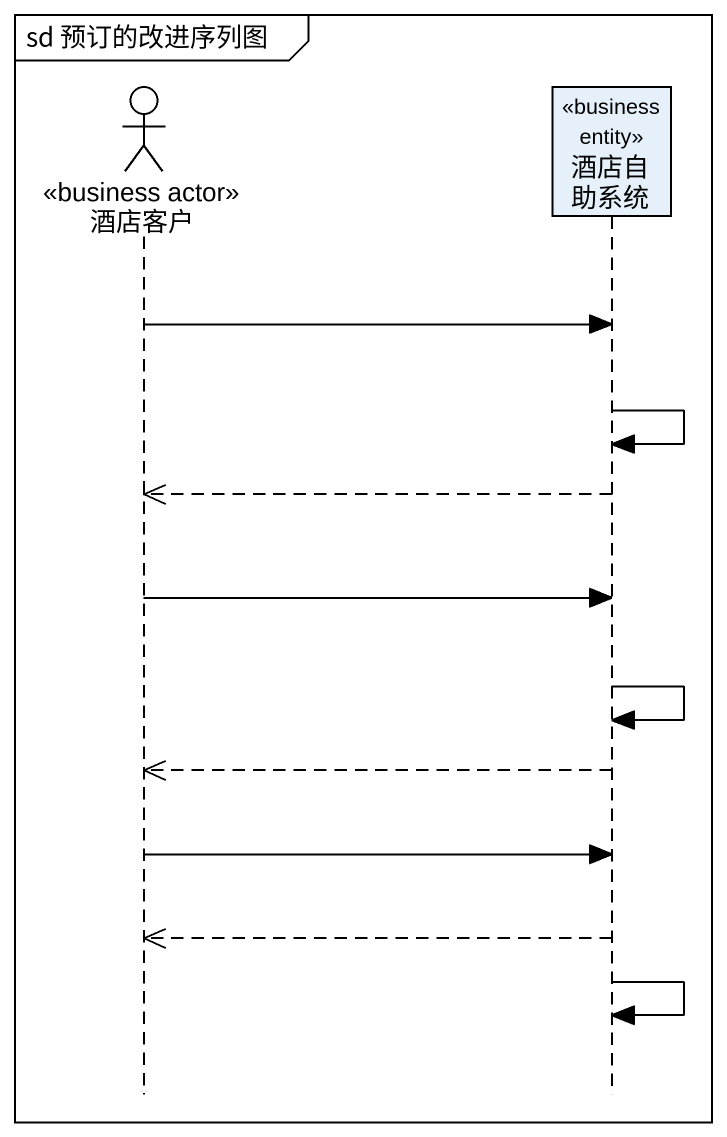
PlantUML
@startuml
mainframe sd 预订的改进序列图
hide footbox
actor 酒店客户 <<business actor>>
participant 酒店自助系统 <<business entity>>

酒店客户 -> 酒店自助系统
酒店自助系统 -> 酒店自助系统
酒店自助系统 -->> 酒店客户
酒店客户 -> 酒店自助系统
酒店自助系统 -> 酒店自助系统
酒店自助系统 -->> 酒店客户
酒店客户 -> 酒店自助系统
酒店自助系统 -->> 酒店客户
酒店自助系统 -> 酒店自助系统
@enduml
